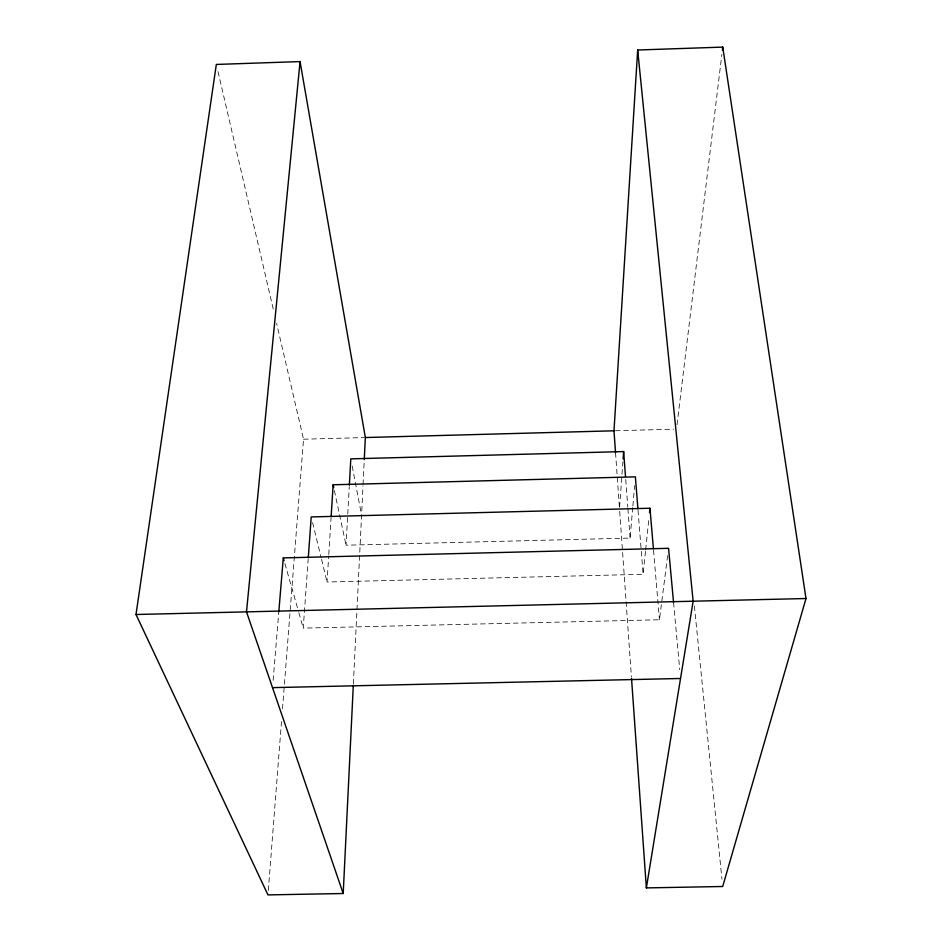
<?xml version="1.0" encoding="UTF-8"?>
<svg xmlns="http://www.w3.org/2000/svg" width="942" height="942" viewBox="0 0 942 942"><rect width="100%" height="100%" fill="white"/><g stroke="black" fill="none" stroke-linecap="round" stroke-linejoin="round"><path stroke-width="0.71" stroke-dasharray="4.71 3.53" d="M353.38 683.845L363 485.872M363.059 484.459L364.201 460.968M632.741 507.467L630.104 538.082L346.055 545.206L349.27 486.673M645.494 551.329L643.115 574.302L327.051 582.003L328.687 555.886M328.782 554.438L331.054 518.159M667.643 555.603L659.435 619.754L303.242 628.126L308.175 559.36M619.601 507.09L622.898 461.804M268.305 890.508L281.576 720.536M282.494 708.82L303.536 439.207L276.583 323.353M273.121 680.348L278.808 611.829M632.871 506.007L634.625 485.601M645.647 549.893L648.779 519.737M677.039 424.724L721.866 54.389M303.536 439.207L363.906 437.571M615.444 430.753L673.601 429.175M284.884 563.516L298.449 611.276M298.85 612.677L303.242 628.126M312.591 522.586L321.198 557.958M321.552 559.371L327.051 582.003M218.002 71.604L273.922 311.908M334.363 490.535L346.055 545.206M352.178 466.078L361.292 513.72M694.372 605.918L721.961 879.18M673.554 602.433L679.735 669.715M653.536 550.246L659.435 619.754M638.028 510.305L643.115 574.302M625.723 479.431L627.808 507.291M627.914 508.762L630.104 538.082M615.538 452.772L619.589 509.916M619.695 511.376L631.423 676.933"/><path stroke-width="1.41" d="M364.271 459.531L365.343 437.535L300.062 61.583L216.33 64.445L136.001 614.502L267.964 894.9L343.206 893.511L353.309 685.317M349.352 485.201L350.801 458.86L623.639 451.571L625.5 476.499M331.137 516.699L333.138 484.777L635.379 476.852L637.922 508.845M615.55 452.808L613.984 430.8L637.675 50.008L722.749 47.1L805.999 598.523L722.702 886.493L646.365 887.906L631.529 678.393M308.281 557.899L311.213 516.934L649.968 508.244L653.407 548.797M623.109 458.884L623.639 451.571M278.808 611.829L283.295 557.899L668.573 548.315L673.554 602.433M300.062 61.583L246.498 611.864L343.206 893.511M649.521 512.554L649.968 508.244M722.396 50.02L722.749 47.1M646.365 887.906L693.147 601.208L637.675 50.008M365.343 437.535L613.984 430.8M136.001 614.502L805.999 598.523M272.521 687.636L680.536 678.487M283.295 557.899L284.084 560.702M333.138 484.777L333.751 487.65"/></g></svg>
